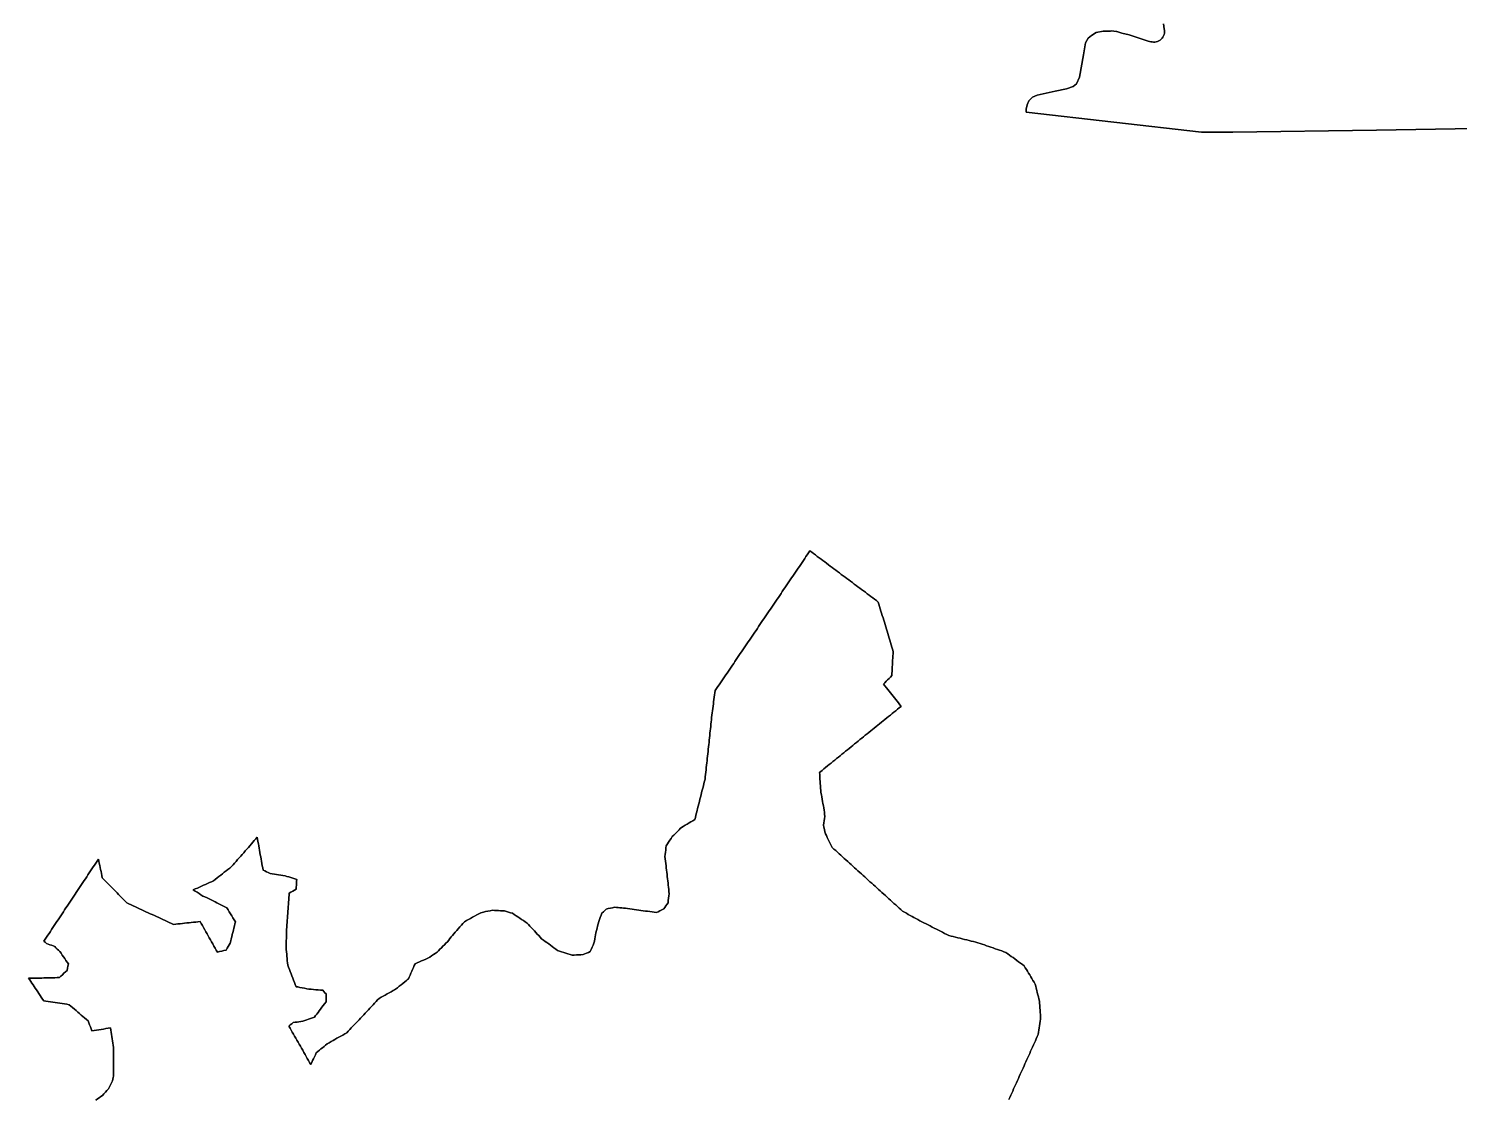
# Model space of a CAD drawing. Header units: inches. Extents: x 130170 to 284068, y 377793 to 804530.
# Drawn here: x 204248 to 210311, y 578036 to 582574 of the extents above; entities that cross this region are included whole.
import ezdxf

# ---------------------------------------------------------------- set-up
doc = ezdxf.new("R2010")
doc.units = ezdxf.units.IN
doc.header["$MEASUREMENT"] = 0
doc.layers.add('muni_il', color=7, linetype='Continuous')

msp = doc.modelspace()

# ---------------------------------------------------------------- linework, layer by layer
at = {"layer": 'muni_il'}
for points in [[(211208.8, 582165.7), (209959.9, 582144.2), (209351.2, 582134.8), (209217.8, 582135.1), (208475.3, 582219.6), (208474.7, 582233), (208480, 582251.2), (208486.4, 582267.7), (208502.3, 582283.5), (208521.7, 582291.8), (208598.6, 582308.8), (208646.2, 582319.4), (208673.8, 582328.8), (208687.9, 582340.5), (208700.8, 582368.1), (208717.8, 582463.8), (208727.2, 582514.3), (208737.2, 582533.7), (208751.3, 582545.5), (208771.8, 582558.4), (208801.2, 582563.1), (208831.9, 582564.1), (208835.9, 582564.3), (208857.7, 582562.1), (208858.6, 582562), (208880.4, 582555.6), (208911.8, 582548.4), (208987.6, 582522.6), (208992.6, 582520.6), (208997.8, 582519.1), (209003.1, 582518.2), (209008.5, 582517.9), (209014.5, 582517.2), (209020.4, 582517.3), (209026.3, 582518.2), (209032, 582519.9), (209037.5, 582522.3), (209042.6, 582525.4), (209047.2, 582529.2), (209051.3, 582533.5), (209054.8, 582538.3), (209057.6, 582543.6), (209059.7, 582549.2), (209061, 582555), (209061.6, 582560.9), (209061.3, 582566.9), (209060.3, 582572.8), (209056.6, 582594.1)], [(209056.6, 582594.1), (209060.3, 582572.8), (209061.3, 582566.9), (209061.6, 582560.9), (209061, 582555), (209059.7, 582549.2), (209057.6, 582543.6), (209054.8, 582538.3), (209051.3, 582533.5), (209047.2, 582529.2), (209042.6, 582525.4), (209037.5, 582522.3), (209032, 582519.9), (209026.3, 582518.2), (209020.4, 582517.3), (209014.5, 582517.2), (209008.5, 582517.9), (209003.1, 582518.2), (208997.8, 582519.1), (208992.6, 582520.6), (208987.6, 582522.6), (208911.8, 582548.4), (208880.4, 582555.6), (208858.6, 582562), (208857.7, 582562.1), (208835.9, 582564.3), (208831.9, 582564.1), (208801.2, 582563.1), (208771.8, 582558.4), (208751.3, 582545.5), (208737.2, 582533.7), (208727.2, 582514.3), (208717.8, 582463.8), (208700.8, 582368.1), (208687.9, 582340.5), (208673.8, 582328.8), (208646.2, 582319.4), (208598.6, 582308.8), (208521.7, 582291.8), (208502.3, 582283.5), (208486.4, 582267.7), (208480, 582251.2), (208474.7, 582233), (208475.3, 582219.6), (209217.8, 582135.1), (209351.2, 582134.8), (209959.9, 582144.2), (211208.8, 582165.7)], [(204532.4, 578033), (204539.6, 578038), (204546.8, 578043), (204554, 578048.1), (204561.2, 578053.1), (204567.5, 578060.2), (204573.8, 578067.3), (204580.1, 578074.4), (204586.4, 578081.5), (204590.8, 578089.9), (204595.2, 578098.4), (204599.6, 578106.8), (204604.1, 578115.2), (204605.5, 578121.8), (204607, 578128.3), (204608.4, 578134.9), (204608.4, 578144.2), (204608.4, 578153.5), (204608.4, 578162.8), (204608.4, 578172.1), (204608.4, 578181.3), (204608.4, 578190.6), (204608.4, 578199.9), (204608.4, 578209.2), (204608.2, 578218.6), (204608, 578228), (204607.8, 578237.4), (204607.6, 578246.8), (204607.4, 578256.2), (204606, 578265.4), (204604.7, 578274.7), (204603.3, 578283.9), (204602, 578293.1), (204600.7, 578302.3), (204599.3, 578311.6), (204598, 578320.8), (204596.7, 578330), (204595.3, 578339.2), (204585.5, 578337.6), (204575.6, 578336), (204565.8, 578334.3), (204555.9, 578332.7), (204546.1, 578331.1), (204536.2, 578329.4), (204526.4, 578327.8), (204516.5, 578326.1), (204513.3, 578334.7), (204510, 578343.2), (204506.7, 578351.7), (204503.4, 578360.2), (204500.1, 578368.8), (204492.9, 578375), (204485.6, 578381.3), (204478.3, 578387.5), (204471.1, 578393.8), (204463.8, 578400.1), (204456.6, 578406.3), (204449.3, 578412.6), (204442, 578418.8), (204434.8, 578425.1), (204427.5, 578431.4), (204420.3, 578437.6), (204410.4, 578439.1), (204400.6, 578440.6), (204390.7, 578442.1), (204380.9, 578443.6), (204371, 578445.1), (204361.2, 578446.5), (204351.3, 578448), (204341.5, 578449.5), (204331.7, 578451), (204321.8, 578452.5), (204312, 578454), (204306.9, 578461.6), (204301.8, 578469.3), (204296.8, 578476.9), (204291.7, 578484.6), (204286.7, 578492.2), (204281.6, 578499.9), (204276.6, 578507.5), (204271.5, 578515.2), (204266.9, 578522), (204262.2, 578528.9), (204257.5, 578535.7), (204252.8, 578542.5), (204248.2, 578549.4), (204257.5, 578549.6), (204266.8, 578549.8), (204276.1, 578550), (204285.4, 578550.2), (204294.7, 578550.4), (204304, 578550.6), (204313.3, 578550.9), (204322.6, 578551.1), (204331.9, 578551.3), (204341.2, 578551.5), (204350.5, 578551.7), (204359.8, 578551.9), (204369.1, 578552.1), (204378.4, 578552.3), (204384.9, 578558.4), (204391.4, 578564.6), (204397.9, 578570.7), (204404.4, 578576.8), (204411, 578582.9), (204412.9, 578592.1), (204414.9, 578601.3), (204416.9, 578610.5), (204411.7, 578617.9), (204406.4, 578625.4), (204401.2, 578632.8), (204396, 578640.3), (204390.8, 578647.8), (204385.6, 578655.2), (204380.4, 578662.7), (204375, 578668), (204369.6, 578673.3), (204364.2, 578678.6), (204358.8, 578683.9), (204351.7, 578686.6), (204344.6, 578689.3), (204337.6, 578691.9), (204330.7, 578694.4), (204323.8, 578697), (204318.3, 578701.9), (204312.9, 578706.8), (204318.4, 578715.1), (204323.9, 578723.3), (204329.4, 578731.6), (204334.9, 578739.9), (204340.3, 578748.2), (204345.8, 578756.4), (204351.3, 578764.7), (204356.8, 578773), (204362.3, 578781.3), (204367.8, 578789.5), (204373.3, 578797.8), (204378.8, 578806.1), (204384.3, 578814.4), (204389.8, 578822.6), (204395.3, 578830.9), (204400.8, 578839.2), (204406.3, 578847.5), (204411.8, 578855.7), (204417.3, 578864), (204422.8, 578872.3), (204428.3, 578880.6), (204433.8, 578888.8), (204439.3, 578897.1), (204444.8, 578905.4), (204450.3, 578913.7), (204455.8, 578921.9), (204461.3, 578930.2), (204466.7, 578938.5), (204472.2, 578946.8), (204477.7, 578955), (204483.2, 578963.3), (204488.7, 578971.6), (204494.2, 578979.8), (204499.7, 578988.1), (204505.2, 578996.4), (204510.7, 579004.7), (204516.2, 579012.9), (204521.7, 579021.2), (204527.2, 579029.5), (204532.7, 579037.8), (204538.2, 579046), (204543.7, 579054.3), (204545.5, 579045.6), (204547.4, 579036.8), (204549.3, 579028.1), (204551.1, 579019.3), (204553, 579010.6), (204554.9, 579001.9), (204556.7, 578993.1), (204558.6, 578984.4), (204560.4, 578975.6), (204567.4, 578968.5), (204574.3, 578961.4), (204581.2, 578954.2), (204588.2, 578947.1), (204595.1, 578939.9), (204602, 578932.8), (204608.9, 578925.7), (204615.9, 578918.5), (204622.8, 578911.4), (204629.7, 578904.2), (204636.7, 578897.1), (204643.6, 578890), (204650.5, 578882.8), (204657.4, 578875.7), (204664.4, 578868.6), (204673.4, 578864.4), (204682.4, 578860.3), (204691.4, 578856.2), (204700.4, 578852.1), (204709.4, 578847.9), (204718.4, 578843.8), (204727.4, 578839.7), (204736.4, 578835.6), (204745.4, 578831.4), (204754.4, 578827.3), (204763.4, 578823.2), (204772.4, 578819.1), (204781.4, 578814.9), (204790.4, 578810.8), (204799.4, 578806.7), (204808.4, 578802.6), (204817.4, 578798.5), (204826.4, 578794.3), (204835.4, 578790.2), (204844.4, 578786.1), (204853.4, 578782), (204862.4, 578777.8), (204871.8, 578778.8), (204881.1, 578779.8), (204890.5, 578780.8), (204899.9, 578781.8), (204909.3, 578782.8), (204918.7, 578783.9), (204928.1, 578784.9), (204937.5, 578785.9), (204946.9, 578786.9), (204956.3, 578787.9), (204965.7, 578788.9), (204975.1, 578789.9), (204979.9, 578781.2), (204984.8, 578772.6), (204989.6, 578764), (204994.5, 578755.3), (204999.3, 578746.7), (205004.2, 578738), (205009, 578729.4), (205013.9, 578720.8), (205018.7, 578712.1), (205023.6, 578703.5), (205028.4, 578694.9), (205033.3, 578686.2), (205038.2, 578677.6), (205043, 578668.9), (205047.9, 578660.3), (205057.2, 578662.5), (205066.5, 578664.7), (205075.8, 578666.9), (205085.1, 578669.1), (205089.4, 578676.4), (205093.8, 578683.8), (205098.2, 578691.2), (205102.6, 578698.5), (205104.8, 578707.6), (205106.9, 578716.7), (205109.1, 578725.8), (205111.3, 578734.8), (205113.5, 578743.9), (205115.7, 578753), (205117.9, 578762), (205120.1, 578771.1), (205122.3, 578780.2), (205124.5, 578789.3), (205119.3, 578797.6), (205114.1, 578806), (205109, 578814.4), (205103.8, 578822.8), (205098.6, 578831.1), (205093.5, 578839.5), (205088.3, 578847.9), (205079.9, 578852.1), (205071.5, 578856.4), (205063.1, 578860.6), (205054.8, 578864.9), (205046.4, 578869.1), (205038, 578873.4), (205029.6, 578877.6), (205021.2, 578881.9), (205012.8, 578886.1), (205004.1, 578890.1), (204995.3, 578894.1), (204986.6, 578898.1), (204978.5, 578903.4), (204970.4, 578908.6), (204962.3, 578913.9), (204954.2, 578919.1), (204946.1, 578924.4), (204954.6, 578928.2), (204963.2, 578932), (204971.7, 578935.9), (204980.2, 578939.7), (204988.8, 578943.5), (204997.3, 578947.3), (205005.8, 578951.2), (205014.4, 578955), (205022.9, 578958.8), (205031.5, 578962.6), (205039.1, 578968.6), (205046.8, 578974.6), (205054.4, 578980.7), (205062.1, 578986.7), (205069.7, 578992.7), (205077.4, 578998.7), (205085, 579004.7), (205092.7, 579010.7), (205100.4, 579016.7), (205108, 579022.7), (205114.5, 579030.1), (205121, 579037.5), (205127.4, 579044.9), (205133.9, 579052.2), (205140.4, 579059.6), (205146.9, 579067), (205153.3, 579074.4), (205159.8, 579081.7), (205166.3, 579089.1), (205172.8, 579096.5), (205179.2, 579103.9), (205185.7, 579111.3), (205191.9, 579118.6), (205198.1, 579125.9), (205204.2, 579133.3), (205210.4, 579140.6), (205216.6, 579147.9), (205218.3, 579138.6), (205220, 579129.3), (205221.6, 579119.9), (205223.3, 579110.6), (205225, 579101.3), (205226.7, 579092), (205228.3, 579082.6), (205230, 579073.3), (205231.7, 579064), (205233.4, 579054.7), (205235.1, 579045.3), (205236.7, 579036), (205238.4, 579026.7), (205240.1, 579017.4), (205241.8, 579008), (205249.2, 579004.5), (205256.5, 579000.9), (205263.9, 578997.4), (205271.3, 578993.8), (205280.4, 578992.4), (205289.4, 578991), (205298.5, 578989.6), (205307.6, 578988.2), (205316.6, 578986.8), (205325.7, 578985.4), (205334.7, 578984), (205342.9, 578981.4), (205351.2, 578978.9), (205359.4, 578976.3), (205367.6, 578973.8), (205375.8, 578971.2), (205384, 578968.7), (205383.6, 578960.4), (205383.2, 578952.1), (205382.8, 578943.8), (205382.3, 578935.5), (205381.9, 578927.2), (205374.6, 578923.1), (205367.2, 578919), (205359.8, 578914.9), (205352.4, 578910.8), (205351.7, 578901.2), (205351, 578891.6), (205350.4, 578881.9), (205349.7, 578872.3), (205349, 578862.7), (205348.3, 578853), (205347.6, 578843.4), (205346.9, 578833.8), (205346.2, 578824.2), (205345.6, 578814.5), (205344.9, 578804.9), (205344.2, 578795.3), (205343.5, 578785.6), (205342.8, 578776), (205342.1, 578766.4), (205341.4, 578756.8), (205341.2, 578747.2), (205340.9, 578737.6), (205340.6, 578728), (205340.3, 578718.5), (205340.1, 578708.9), (205339.8, 578699.3), (205339.5, 578689.8), (205339.2, 578680.2), (205340.1, 578670.8), (205340.9, 578661.5), (205341.7, 578652.1), (205342.6, 578642.7), (205343.4, 578633.3), (205344.2, 578624), (205345, 578614.6), (205345.9, 578605.2), (205349.5, 578596.1), (205353.1, 578587), (205356.7, 578577.8), (205360.3, 578568.7), (205363.9, 578559.6), (205367.5, 578550.4), (205371.1, 578541.3), (205374.7, 578532.2), (205378.3, 578523), (205381.9, 578513.9), (205388.3, 578512.7), (205388.3, 578512.7), (205397.9, 578510.9), (205407.4, 578509), (205417, 578507.2), (205426.5, 578505.4), (205436, 578503.6), (205445.9, 578502.7), (205455.8, 578501.9), (205465.7, 578501), (205475.6, 578500.2), (205485.5, 578499.3), (205495.3, 578498.5), (205499.6, 578493.3), (205504, 578488.2), (205508.3, 578483), (205508.3, 578474.6), (205508.3, 578466.3), (205508.3, 578457.9), (205508.3, 578449.5), (205502.6, 578441.8), (205496.9, 578434.1), (205491.2, 578426.4), (205485.5, 578418.6), (205479.9, 578410.9), (205474.7, 578404.5), (205469.6, 578398), (205464.4, 578391.6), (205459.3, 578385.1), (205451.1, 578382.1), (205442.9, 578379.1), (205434.8, 578376.1), (205426.6, 578373.1), (205418.5, 578370.1), (205410.3, 578367.1), (205402.1, 578366.1), (205393.8, 578365.1), (205385.5, 578364), (205377.3, 578363), (205369, 578362), (205363, 578356.8), (205357, 578351.7), (205351, 578346.5), (205355.9, 578338), (205360.8, 578329.4), (205365.6, 578320.9), (205370.5, 578312.4), (205375.4, 578303.8), (205380.3, 578295.3), (205385.2, 578286.8), (205390.1, 578278.2), (205394.9, 578269.7), (205399.8, 578261.1), (205404.7, 578252.6), (205409.6, 578244.1), (205414.5, 578235.5), (205419.4, 578227), (205424.2, 578218.4), (205429.1, 578209.9), (205434, 578201.4), (205438.9, 578192.8), (205443.8, 578184.3), (205447.6, 578192.4), (205451.5, 578200.6), (205455.4, 578208.7), (205459.3, 578216.9), (205463.1, 578225.1), (205467, 578233.2), (205473.6, 578238.7), (205480.2, 578244.2), (205486.9, 578249.8), (205493.5, 578255.3), (205500.1, 578260.8), (205506.8, 578266.3), (205513.4, 578271.8), (205521.6, 578276.5), (205529.9, 578281.1), (205538.1, 578285.7), (205546.4, 578290.4), (205554.6, 578295), (205562.9, 578299.6), (205571.2, 578304.3), (205579.4, 578308.9), (205587.7, 578313.5), (205595.9, 578318.2), (205602.5, 578325.1), (205609, 578332.1), (205615.6, 578339.1), (205622.2, 578346), (205628.7, 578353), (205635.3, 578359.9), (205641.9, 578366.9), (205648.4, 578373.9), (205655, 578380.8), (205661.6, 578387.8), (205668.1, 578394.8), (205674.7, 578401.7), (205681.3, 578408.7), (205687.8, 578415.6), (205694.4, 578422.6), (205701, 578429.6), (205707.5, 578436.5), (205714.1, 578443.5), (205720.7, 578450.4), (205727.2, 578457.4), (205733.8, 578464.4), (205742.2, 578469), (205750.6, 578473.7), (205759, 578478.4), (205767.4, 578483), (205775.8, 578487.7), (205784.2, 578492.3), (205792.6, 578497), (205798, 578500), (205803.4, 578503), (205811.1, 578509.2), (205818.9, 578515.5), (205826.6, 578521.7), (205834.3, 578528), (205842, 578534.2), (205849.7, 578540.4), (205853.6, 578543.6), (205857.5, 578546.8), (205861.1, 578554.8), (205864.7, 578562.9), (205868.2, 578570.9), (205871.8, 578579), (205875.3, 578587), (205878.9, 578595.1), (205882.4, 578603.1), (205886, 578611.2), (205895, 578615), (205904, 578618.9), (205913, 578622.8), (205922, 578626.6), (205931.1, 578630.5), (205940.1, 578634.3), (205947.8, 578639.5), (205955.5, 578644.6), (205963.3, 578649.8), (205971, 578654.9), (205978.7, 578660.1), (205985, 578666.3), (205991.2, 578672.6), (205997.5, 578678.8), (206003.8, 578685.1), (206010, 578691.3), (206016.3, 578697.6), (206022.5, 578703.9), (206028.1, 578710.7), (206033.7, 578717.6), (206039.3, 578724.5), (206044.9, 578731.3), (206050.5, 578738.2), (206056.1, 578745.1), (206062.5, 578752.4), (206069, 578759.7), (206075.4, 578766.9), (206081.8, 578774.2), (206088.3, 578781.5), (206094.7, 578788.8), (206103.4, 578793.7), (206112.1, 578798.5), (206120.8, 578803.3), (206129.5, 578808.1), (206138.2, 578813), (206146.9, 578817.8), (206155.6, 578822.6), (206164.3, 578827.4), (206169.8, 578828.6), (206175.3, 578829.7), (206184.8, 578831.8), (206194.3, 578833.8), (206203.8, 578835.8), (206213.3, 578837.8), (206221.9, 578837.3), (206230.5, 578836.9), (206239.1, 578836.5), (206247.7, 578836), (206256.3, 578835.6), (206264.8, 578835.2), (206273.2, 578832.6), (206281.6, 578830), (206290, 578827.5), (206298.4, 578824.9), (206306.1, 578819.7), (206313.8, 578814.6), (206321.6, 578809.4), (206329.3, 578804.3), (206337, 578799.1), (206344.8, 578794), (206352.5, 578788.8), (206360.2, 578783.7), (206366.4, 578777), (206372.6, 578770.3), (206378.8, 578763.6), (206385, 578756.9), (206391.2, 578750.2), (206397.3, 578743.5), (206403.5, 578736.8), (206409.7, 578730.1), (206415.9, 578723.4), (206422.1, 578716.7), (206429.5, 578711.3), (206437, 578705.8), (206444.4, 578700.4), (206451.9, 578695), (206459.3, 578689.5), (206466.8, 578684.1), (206474.2, 578678.7), (206481.7, 578673.2), (206489.1, 578667.8), (206498, 578664.8), (206506.8, 578661.9), (206515.7, 578659), (206524.5, 578656), (206533.3, 578653.1), (206542.2, 578650.1), (206551, 578647.2), (206560.3, 578647.7), (206569.6, 578648.2), (206578.8, 578648.8), (206588.1, 578649.3), (206597.4, 578649.8), (206605.1, 578653), (206612.8, 578656.2), (206620.6, 578659.4), (206628.3, 578662.7), (206632.2, 578671.7), (206636, 578680.7), (206639.9, 578689.7), (206643.8, 578698.7), (206645.3, 578707.4), (206646.9, 578716.2), (206648.4, 578725), (206650, 578733.7), (206651.5, 578742.5), (206654.1, 578751.9), (206656.7, 578761.4), (206659.3, 578770.8), (206661.8, 578780.2), (206664.4, 578789.7), (206667, 578799.1), (206670.4, 578807.7), (206673.9, 578816.3), (206677.3, 578824.9), (206683.6, 578831.2), (206689.9, 578837.4), (206695.3, 578842.9), (206704.4, 578844.8), (206713.4, 578846.8), (206722.4, 578848.7), (206731.4, 578850.6), (206738.9, 578849.9), (206746.3, 578849.1), (206754, 578848.4), (206761.7, 578847.6), (206769.4, 578846.8), (206777.1, 578846.1), (206786.5, 578844.8), (206795.9, 578843.5), (206805.3, 578842.2), (206814.6, 578840.9), (206824, 578839.6), (206833.4, 578838.3), (206842.8, 578837), (206852.2, 578835.7), (206861.6, 578834.5), (206871, 578833.2), (206880.4, 578831.9), (206889.8, 578830.6), (206899.2, 578829.3), (206908.6, 578828), (206915.5, 578831.5), (206923.5, 578835.5), (206931.5, 578839.5), (206939.5, 578843.5), (206944, 578849.9), (206948.5, 578856.3), (206953, 578862.8), (206957.6, 578869.2), (206958.8, 578878.9), (206960.1, 578888.5), (206961.4, 578898.2), (206962.7, 578907.8), (206961.6, 578916.9), (206960.6, 578926), (206959.6, 578935), (206958.5, 578944.1), (206957.5, 578953.2), (206956.4, 578962.3), (206955.4, 578971.3), (206954.3, 578980.4), (206953.3, 578989.5), (206952.3, 578998.5), (206951.2, 579007.6), (206950.1, 579017.1), (206949, 579026.7), (206947.9, 579036.3), (206946.8, 579045.8), (206945.7, 579055.4), (206944.6, 579064.9), (206945.7, 579074.2), (206946.7, 579083.5), (206947.7, 579092.7), (206948.8, 579102), (206949.8, 579111.3), (206955, 579119), (206960.1, 579126.7), (206965.3, 579134.5), (206970.4, 579142.2), (206975.6, 579149.9), (206981.5, 579155.8), (206987.5, 579161.8), (206993.4, 579167.7), (206999.3, 579173.6), (207004.3, 579178.6), (207009.3, 579183.6), (207014.2, 579188.5), (207022.3, 579193.3), (207030.4, 579198.1), (207038.5, 579202.9), (207046.6, 579207.7), (207054.7, 579212.4), (207062.8, 579217.2), (207070.9, 579222), (207073.4, 579231.5), (207075.8, 579241.1), (207078.2, 579250.6), (207080.6, 579260.2), (207083, 579269.7), (207085.5, 579279.3), (207087.9, 579288.8), (207090.3, 579298.3), (207092.7, 579307.9), (207095.1, 579317.4), (207097.6, 579327), (207100, 579336.5), (207102.4, 579346.1), (207104.8, 579355.6), (207107.2, 579365.2), (207109.7, 579374.7), (207112.1, 579384.2), (207114.5, 579393.8), (207115.6, 579403.5), (207116.6, 579413.2), (207117.6, 579423), (207118.7, 579432.7), (207119.7, 579442.4), (207120.8, 579452.1), (207121.8, 579461.9), (207122.9, 579471.6), (207123.9, 579481.3), (207125, 579491), (207126, 579500.8), (207127.1, 579510.5), (207128.1, 579520.2), (207129.2, 579529.9), (207130.2, 579539.7), (207131.3, 579549.4), (207132.3, 579559.1), (207133.4, 579568.8), (207134.3, 579578.4), (207135.3, 579587.9), (207136.3, 579597.5), (207137.3, 579607), (207138.3, 579616.6), (207139.2, 579626.1), (207140.2, 579635.7), (207141.2, 579645.2), (207142.2, 579654.8), (207143.1, 579664.3), (207144.1, 579673.8), (207145.5, 579683.4), (207146.8, 579692.9), (207148.2, 579702.4), (207149.6, 579712), (207150.9, 579721.5), (207152.3, 579731), (207153.6, 579740.5), (207155, 579750.1), (207156.3, 579759.6), (207157.7, 579769.1), (207163.3, 579777.3), (207168.8, 579785.6), (207174.4, 579793.8), (207180, 579802), (207185.6, 579810.2), (207191.1, 579818.5), (207196.7, 579826.7), (207202.3, 579834.9), (207207.8, 579843.1), (207213.4, 579851.3), (207219, 579859.6), (207224.6, 579867.8), (207230.1, 579876), (207235.7, 579884.2), (207241.3, 579892.4), (207246.8, 579900.7), (207252.4, 579908.9), (207258, 579917.1), (207263.6, 579925.3), (207269.1, 579933.5), (207274.7, 579941.8), (207280.3, 579950), (207285.8, 579958.2), (207291.4, 579966.4), (207297, 579974.7), (207302.6, 579982.9), (207308.1, 579991.1), (207313.7, 579999.3), (207319.3, 580007.5), (207324.8, 580015.8), (207330.4, 580024), (207336, 580032.2), (207341.6, 580040.4), (207347.1, 580048.6), (207352.7, 580056.9), (207358.3, 580065.1), (207363.9, 580073.3), (207369.4, 580081.5), (207375, 580089.7), (207380.6, 580098), (207386.1, 580106.2), (207391.7, 580114.4), (207397.3, 580122.6), (207402.9, 580130.9), (207408.4, 580139.1), (207414, 580147.3), (207419.6, 580155.5), (207425.1, 580163.7), (207430.7, 580172), (207436.3, 580180.2), (207441.9, 580188.4), (207447.4, 580196.6), (207453, 580204.8), (207458.6, 580213.1), (207464.1, 580221.3), (207469.7, 580229.5), (207475.3, 580237.7), (207480.9, 580245.9), (207486.4, 580254.2), (207492, 580262.4), (207497.6, 580270.6), (207503.1, 580278.8), (207508.7, 580287.1), (207514.3, 580295.3), (207519.9, 580303.5), (207525.4, 580311.7), (207531, 580319.9), (207536.6, 580328.2), (207542.1, 580336.4), (207547.7, 580344.6), (207553.3, 580352.8), (207558.9, 580361), (207566.7, 580355.2), (207574.5, 580349.3), (207582.3, 580343.5), (207590.2, 580337.6), (207598, 580331.7), (207605.8, 580325.9), (207613.6, 580320), (207621.5, 580314.1), (207629.3, 580308.3), (207637.1, 580302.4), (207645, 580296.6), (207652.8, 580290.7), (207660.6, 580284.8), (207668.4, 580279), (207676.3, 580273.1), (207684.1, 580267.2), (207691.9, 580261.4), (207699.7, 580255.5), (207707.6, 580249.7), (207715.4, 580243.8), (207723.2, 580237.9), (207731, 580232.1), (207738.9, 580226.2), (207746.7, 580220.3), (207754.5, 580214.5), (207762.4, 580208.6), (207770.2, 580202.8), (207778, 580196.9), (207785.8, 580191), (207793.7, 580185.2), (207801.5, 580179.3), (207809.3, 580173.4), (207817.1, 580167.6), (207825, 580161.7), (207832.8, 580155.9), (207840.6, 580150), (207848.4, 580144.1), (207851.3, 580134.6), (207854.2, 580125), (207857, 580115.5), (207859.9, 580106), (207862.8, 580096.4), (207865.6, 580086.9), (207868.5, 580077.3), (207871.4, 580067.8), (207874.2, 580058.2), (207877.1, 580048.7), (207880, 580039.1), (207882.8, 580029.6), (207885.7, 580020.1), (207888.5, 580010.5), (207891.4, 580001), (207894.3, 579991.4), (207897.1, 579981.9), (207900, 579972.3), (207902.9, 579962.8), (207905.7, 579953.2), (207908.6, 579943.7), (207911.5, 579934.2), (207910.9, 579924.9), (207910.4, 579915.6), (207909.9, 579906.3), (207909.4, 579897), (207908.8, 579887.8), (207908.3, 579878.5), (207907.8, 579869.2), (207907.2, 579859.9), (207906.7, 579850.6), (207906.2, 579841.4), (207905.7, 579832.1), (207899.8, 579826.1), (207894, 579820.2), (207888.1, 579814.2), (207882.3, 579808.3), (207876.4, 579802.3), (207870.6, 579796.3), (207876.7, 579788.6), (207882.8, 579780.8), (207889, 579773), (207894.6, 579765.9), (207900.2, 579758.8), (207905.8, 579751.7), (207911.4, 579744.6), (207917, 579737.5), (207922.6, 579730.4), (207928.2, 579723.3), (207933.8, 579716.2), (207939.4, 579709), (207945, 579701.9), (207937.4, 579695.8), (207929.9, 579689.7), (207922.3, 579683.5), (207914.7, 579677.4), (207907.2, 579671.3), (207899.6, 579665.1), (207892, 579659), (207884.5, 579652.9), (207876.9, 579646.7), (207869.3, 579640.6), (207861.7, 579634.5), (207854.2, 579628.3), (207846.6, 579622.2), (207839, 579616.1), (207831.5, 579609.9), (207823.9, 579603.8), (207816.3, 579597.7), (207808.8, 579591.5), (207801.2, 579585.4), (207793.6, 579579.3), (207786.1, 579573.1), (207778.5, 579567), (207770.9, 579560.9), (207763.3, 579554.7), (207755.8, 579548.6), (207748.2, 579542.5), (207740.6, 579536.3), (207733, 579530.1), (207725.3, 579523.9), (207717.6, 579517.7), (207709.9, 579511.5), (207702.3, 579505.2), (207694.6, 579499), (207686.9, 579492.8), (207679.2, 579486.6), (207671.6, 579480.4), (207663.9, 579474.1), (207656.2, 579467.9), (207648.6, 579461.7), (207640.9, 579455.5), (207633.2, 579449.3), (207625.5, 579443.1), (207617.9, 579436.8), (207610.2, 579430.6), (207604.8, 579426.3), (207599.4, 579421.9), (207600.1, 579412.4), (207600.8, 579402.9), (207601.4, 579393.4), (207602.1, 579383.9), (207602.8, 579374.4), (207603.4, 579364.9), (207604.1, 579355.4), (207604.8, 579345.9), (207605.4, 579336.4), (207607.2, 579327.1), (207608.9, 579317.8), (207610.7, 579308.5), (207612.4, 579299.2), (207614.1, 579289.9), (207615.9, 579280.5), (207617.6, 579271.2), (207619.3, 579261.9), (207620.2, 579253.2), (207621.1, 579244.4), (207621.9, 579235.6), (207620.6, 579226.4), (207619.3, 579217.2), (207618, 579208.1), (207616.7, 579198.9), (207618.4, 579189.2), (207620.1, 579179.6), (207621.9, 579169.9), (207625.2, 579162.2), (207628.6, 579154.5), (207631.9, 579146.8), (207636.2, 579138.1), (207640.6, 579129.5), (207644.9, 579120.8), (207649.2, 579112.2), (207653.5, 579103.5), (207660.7, 579097), (207667.9, 579090.5), (207675.2, 579083.9), (207682.4, 579077.4), (207689.7, 579070.8), (207697, 579064.2), (207704.2, 579057.6), (207711.5, 579051), (207718.8, 579044.5), (207726, 579037.9), (207733.3, 579031.3), (207740.6, 579024.7), (207747.8, 579018.1), (207755.1, 579011.6), (207762.4, 579005), (207769.6, 578998.4), (207776.9, 578991.8), (207784.2, 578985.2), (207791.4, 578978.7), (207798.7, 578972.1), (207806, 578965.5), (207813.2, 578958.9), (207820.5, 578952.3), (207827.8, 578945.8), (207835, 578939.2), (207842.3, 578932.6), (207849.6, 578926), (207856.8, 578919.4), (207864.1, 578912.9), (207871.4, 578906.3), (207878.6, 578899.7), (207885.9, 578893.1), (207893.2, 578886.5), (207900.4, 578880), (207907.7, 578873.4), (207915, 578866.8), (207922.2, 578860.2), (207929.5, 578853.6), (207936.8, 578847.1), (207944, 578840.5), (207951.3, 578833.9), (207959.4, 578829.4), (207967.4, 578824.9), (207975.5, 578820.4), (207983.5, 578815.9), (207991.6, 578811.4), (207999.7, 578806.9), (208007.7, 578802.4), (208015.8, 578797.9), (208024.6, 578793.4), (208033.3, 578788.9), (208042.1, 578784.5), (208050.9, 578780), (208059.6, 578775.5), (208068.4, 578771.1), (208077.1, 578766.6), (208085.9, 578762.1), (208094.7, 578757.7), (208103.4, 578753.2), (208112.2, 578748.8), (208121, 578744.3), (208129.7, 578739.8), (208138.5, 578735.4), (208147.3, 578730.9), (208156.8, 578728.5), (208166.3, 578726.1), (208175.8, 578723.8), (208185.3, 578721.4), (208194.9, 578719), (208204.4, 578716.6), (208213.9, 578714.3), (208223.4, 578711.9), (208232.9, 578709.5), (208242.4, 578707.1), (208252, 578704.7), (208261.5, 578702.4), (208271, 578700), (208280.1, 578696.8), (208289.2, 578693.7), (208298.4, 578690.5), (208307.5, 578687.3), (208316.6, 578684.2), (208325.7, 578681), (208334.8, 578677.8), (208344, 578674.7), (208353.1, 578671.5), (208362.2, 578668.3), (208371.3, 578665.2), (208380.4, 578662), (208389.6, 578658.8), (208397, 578653.3), (208404.5, 578647.9), (208412, 578642.4), (208419.5, 578636.9), (208427, 578631.4), (208435, 578625.5), (208443, 578619.7), (208450.9, 578613.9), (208458.9, 578608), (208466.9, 578602.2), (208471.5, 578594.4), (208476.2, 578586.7), (208480.8, 578579), (208485.5, 578571.3), (208490.1, 578563.5), (208494.7, 578555.8), (208499.4, 578548.1), (208504, 578540.3), (208508.7, 578532.6), (208513.3, 578524.9), (208515.5, 578515.9), (208517.8, 578506.9), (208520.1, 578497.9), (208522.3, 578488.9), (208524.6, 578479.8), (208526.8, 578470.8), (208529.1, 578461.8), (208531.3, 578452.8), (208532.1, 578443.3), (208532.8, 578433.7), (208533.6, 578424.1), (208534.3, 578414.6), (208535, 578405), (208535.8, 578395.4), (208536.5, 578385.9), (208535.2, 578376.5), (208533.9, 578367.2), (208532.6, 578357.9), (208531.3, 578348.5), (208530, 578339.2), (208528.7, 578329.9), (208527.4, 578320.5), (208526.2, 578311.2), (208522.1, 578302.3), (208518.1, 578293.4), (208514.1, 578284.6), (208510.1, 578275.7), (208506.1, 578266.8), (208502.1, 578257.9), (208498.1, 578249), (208494.1, 578240.1), (208490.1, 578231.3), (208486.1, 578222.4), (208482.1, 578213.5), (208478.1, 578204.6), (208474.1, 578195.7), (208470.1, 578186.9), (208466.1, 578178), (208462.1, 578169.1), (208458, 578160.2), (208454, 578151.3), (208450, 578142.4), (208446, 578133.6), (208442, 578124.7), (208438, 578115.8), (208434, 578106.9), (208430, 578098), (208426, 578089.2), (208422, 578080.3), (208418, 578071.4), (208414, 578062.5), (208410, 578053.6), (208406, 578044.8), (208402, 578035.9)], [(208402, 578035.9), (208406, 578044.8), (208410, 578053.6), (208414, 578062.5), (208418, 578071.4), (208422, 578080.3), (208426, 578089.2), (208430, 578098), (208434, 578106.9), (208438, 578115.8), (208442, 578124.7), (208446, 578133.6), (208450, 578142.4), (208454, 578151.3), (208458, 578160.2), (208462.1, 578169.1), (208466.1, 578178), (208470.1, 578186.9), (208474.1, 578195.7), (208478.1, 578204.6), (208482.1, 578213.5), (208486.1, 578222.4), (208490.1, 578231.3), (208494.1, 578240.1), (208498.1, 578249), (208502.1, 578257.9), (208506.1, 578266.8), (208510.1, 578275.7), (208514.1, 578284.6), (208518.1, 578293.4), (208522.1, 578302.3), (208526.2, 578311.2), (208527.4, 578320.5), (208528.7, 578329.9), (208530, 578339.2), (208531.3, 578348.5), (208532.6, 578357.9), (208533.9, 578367.2), (208535.2, 578376.5), (208536.5, 578385.9), (208535.8, 578395.4), (208535, 578405), (208534.3, 578414.6), (208533.6, 578424.1), (208532.8, 578433.7), (208532.1, 578443.3), (208531.3, 578452.8), (208529.1, 578461.8), (208526.8, 578470.8), (208524.6, 578479.8), (208522.3, 578488.9), (208520.1, 578497.9), (208517.8, 578506.9), (208515.5, 578515.9), (208513.3, 578524.9), (208508.7, 578532.6), (208504, 578540.3), (208499.4, 578548.1), (208494.7, 578555.8), (208490.1, 578563.5), (208485.5, 578571.3), (208480.8, 578579), (208476.2, 578586.7), (208471.5, 578594.4), (208466.9, 578602.2), (208458.9, 578608), (208450.9, 578613.9), (208443, 578619.7), (208435, 578625.5), (208427, 578631.4), (208419.5, 578636.9), (208412, 578642.4), (208404.5, 578647.9), (208397, 578653.3), (208389.6, 578658.8), (208380.4, 578662), (208371.3, 578665.2), (208362.2, 578668.3), (208353.1, 578671.5), (208344, 578674.7), (208334.8, 578677.8), (208325.7, 578681), (208316.6, 578684.2), (208307.5, 578687.3), (208298.4, 578690.5), (208289.2, 578693.7), (208280.1, 578696.8), (208271, 578700), (208261.5, 578702.4), (208252, 578704.7), (208242.4, 578707.1), (208232.9, 578709.5), (208223.4, 578711.9), (208213.9, 578714.3), (208204.4, 578716.6), (208194.9, 578719), (208185.3, 578721.4), (208175.8, 578723.8), (208166.3, 578726.1), (208156.8, 578728.5), (208147.3, 578730.9), (208138.5, 578735.4), (208129.7, 578739.8), (208121, 578744.3), (208112.2, 578748.8), (208103.4, 578753.2), (208094.7, 578757.7), (208085.9, 578762.1), (208077.1, 578766.6), (208068.4, 578771.1), (208059.6, 578775.5), (208050.9, 578780), (208042.1, 578784.5), (208033.3, 578788.9), (208024.6, 578793.4), (208015.8, 578797.9), (208007.7, 578802.4), (207999.7, 578806.9), (207991.6, 578811.4), (207983.5, 578815.9), (207975.5, 578820.4), (207967.4, 578824.9), (207959.4, 578829.4), (207951.3, 578833.9), (207944, 578840.5), (207936.8, 578847.1), (207929.5, 578853.6), (207922.2, 578860.2), (207915, 578866.8), (207907.7, 578873.4), (207900.4, 578880), (207893.2, 578886.5), (207885.9, 578893.1), (207878.6, 578899.7), (207871.4, 578906.3), (207864.1, 578912.9), (207856.8, 578919.4), (207849.6, 578926), (207842.3, 578932.6), (207835, 578939.2), (207827.8, 578945.8), (207820.5, 578952.3), (207813.2, 578958.9), (207806, 578965.5), (207798.7, 578972.1), (207791.4, 578978.7), (207784.2, 578985.2), (207776.9, 578991.8), (207769.6, 578998.4), (207762.4, 579005), (207755.1, 579011.6), (207747.8, 579018.1), (207740.6, 579024.7), (207733.3, 579031.3), (207726, 579037.9), (207718.8, 579044.5), (207711.5, 579051), (207704.2, 579057.6), (207697, 579064.2), (207689.7, 579070.8), (207682.4, 579077.4), (207675.2, 579083.9), (207667.9, 579090.5), (207660.7, 579097), (207653.5, 579103.5), (207649.2, 579112.2), (207644.9, 579120.8), (207640.6, 579129.5), (207636.2, 579138.1), (207631.9, 579146.8), (207628.6, 579154.5), (207625.2, 579162.2), (207621.9, 579169.9), (207620.1, 579179.6), (207618.4, 579189.2), (207616.7, 579198.9), (207618, 579208.1), (207619.3, 579217.2), (207620.6, 579226.4), (207621.9, 579235.6), (207621.1, 579244.4), (207620.2, 579253.2), (207619.3, 579261.9), (207617.6, 579271.2), (207615.9, 579280.5), (207614.1, 579289.9), (207612.4, 579299.2), (207610.7, 579308.5), (207608.9, 579317.8), (207607.2, 579327.1), (207605.4, 579336.4), (207604.8, 579345.9), (207604.1, 579355.4), (207603.4, 579364.9), (207602.8, 579374.4), (207602.1, 579383.9), (207601.4, 579393.4), (207600.8, 579402.9), (207600.1, 579412.4), (207599.4, 579421.9), (207604.8, 579426.3), (207610.2, 579430.6), (207617.9, 579436.8), (207625.5, 579443.1), (207633.2, 579449.3), (207640.9, 579455.5), (207648.6, 579461.7), (207656.2, 579467.9), (207663.9, 579474.1), (207671.6, 579480.4), (207679.2, 579486.6), (207686.9, 579492.8), (207694.6, 579499), (207702.3, 579505.2), (207709.9, 579511.5), (207717.6, 579517.7), (207725.3, 579523.9), (207733, 579530.1), (207740.6, 579536.3), (207748.2, 579542.5), (207755.8, 579548.6), (207763.3, 579554.7), (207770.9, 579560.9), (207778.5, 579567), (207786.1, 579573.1), (207793.6, 579579.3), (207801.2, 579585.4), (207808.8, 579591.5), (207816.3, 579597.7), (207823.9, 579603.8), (207831.5, 579609.9), (207839, 579616.1), (207846.6, 579622.2), (207854.2, 579628.3), (207861.7, 579634.5), (207869.3, 579640.6), (207876.9, 579646.7), (207884.5, 579652.9), (207892, 579659), (207899.6, 579665.1), (207907.2, 579671.3), (207914.7, 579677.4), (207922.3, 579683.5), (207929.9, 579689.7), (207937.4, 579695.8), (207945, 579701.9), (207939.4, 579709), (207933.8, 579716.2), (207928.2, 579723.3), (207922.6, 579730.4), (207917, 579737.5), (207911.4, 579744.6), (207905.8, 579751.7), (207900.2, 579758.8), (207894.6, 579765.9), (207889, 579773), (207882.8, 579780.8), (207876.7, 579788.6), (207870.6, 579796.3), (207876.4, 579802.3), (207882.3, 579808.3), (207888.1, 579814.2), (207894, 579820.2), (207899.8, 579826.1), (207905.7, 579832.1), (207906.2, 579841.4), (207906.7, 579850.6), (207907.2, 579859.9), (207907.8, 579869.2), (207908.3, 579878.5), (207908.8, 579887.8), (207909.4, 579897), (207909.9, 579906.3), (207910.4, 579915.6), (207910.9, 579924.9), (207911.5, 579934.2), (207908.6, 579943.7), (207905.7, 579953.2), (207902.9, 579962.8), (207900, 579972.3), (207897.1, 579981.9), (207894.3, 579991.4), (207891.4, 580001), (207888.5, 580010.5), (207885.7, 580020.1), (207882.8, 580029.6), (207880, 580039.1), (207877.1, 580048.7), (207874.2, 580058.2), (207871.4, 580067.8), (207868.5, 580077.3), (207865.6, 580086.9), (207862.8, 580096.4), (207859.9, 580106), (207857, 580115.5), (207854.2, 580125), (207851.3, 580134.6), (207848.4, 580144.1), (207840.6, 580150), (207832.8, 580155.9), (207825, 580161.7), (207817.1, 580167.6), (207809.3, 580173.4), (207801.5, 580179.3), (207793.7, 580185.2), (207785.8, 580191), (207778, 580196.9), (207770.2, 580202.8), (207762.4, 580208.6), (207754.5, 580214.5), (207746.7, 580220.3), (207738.9, 580226.2), (207731, 580232.1), (207723.2, 580237.9), (207715.4, 580243.8), (207707.6, 580249.7), (207699.7, 580255.5), (207691.9, 580261.4), (207684.1, 580267.2), (207676.3, 580273.1), (207668.4, 580279), (207660.6, 580284.8), (207652.8, 580290.7), (207645, 580296.6), (207637.1, 580302.4), (207629.3, 580308.3), (207621.5, 580314.1), (207613.6, 580320), (207605.8, 580325.9), (207598, 580331.7), (207590.2, 580337.6), (207582.3, 580343.5), (207574.5, 580349.3), (207566.7, 580355.2), (207558.9, 580361), (207553.3, 580352.8), (207547.7, 580344.6), (207542.1, 580336.4), (207536.6, 580328.2), (207531, 580319.9), (207525.4, 580311.7), (207519.9, 580303.5), (207514.3, 580295.3), (207508.7, 580287.1), (207503.1, 580278.8), (207497.6, 580270.6), (207492, 580262.4), (207486.4, 580254.2), (207480.9, 580245.9), (207475.3, 580237.7), (207469.7, 580229.5), (207464.1, 580221.3), (207458.6, 580213.1), (207453, 580204.8), (207447.4, 580196.6), (207441.9, 580188.4), (207436.3, 580180.2), (207430.7, 580172), (207425.1, 580163.7), (207419.6, 580155.5), (207414, 580147.3), (207408.4, 580139.1), (207402.9, 580130.9), (207397.3, 580122.6), (207391.7, 580114.4), (207386.1, 580106.2), (207380.6, 580098), (207375, 580089.7), (207369.4, 580081.5), (207363.9, 580073.3), (207358.3, 580065.1), (207352.7, 580056.9), (207347.1, 580048.6), (207341.6, 580040.4), (207336, 580032.2), (207330.4, 580024), (207324.8, 580015.8), (207319.3, 580007.5), (207313.7, 579999.3), (207308.1, 579991.1), (207302.6, 579982.9), (207297, 579974.7), (207291.4, 579966.4), (207285.8, 579958.2), (207280.3, 579950), (207274.7, 579941.8), (207269.1, 579933.5), (207263.6, 579925.3), (207258, 579917.1), (207252.4, 579908.9), (207246.8, 579900.7), (207241.3, 579892.4), (207235.7, 579884.2), (207230.1, 579876), (207224.6, 579867.8), (207219, 579859.6), (207213.4, 579851.3), (207207.8, 579843.1), (207202.3, 579834.9), (207196.7, 579826.7), (207191.1, 579818.5), (207185.6, 579810.2), (207180, 579802), (207174.4, 579793.8), (207168.8, 579785.6), (207163.3, 579777.3), (207157.7, 579769.1), (207156.3, 579759.6), (207155, 579750.1), (207153.6, 579740.5), (207152.3, 579731), (207150.9, 579721.5), (207149.6, 579712), (207148.2, 579702.4), (207146.8, 579692.9), (207145.5, 579683.4), (207144.1, 579673.8), (207143.1, 579664.3), (207142.2, 579654.8), (207141.2, 579645.2), (207140.2, 579635.7), (207139.2, 579626.1), (207138.3, 579616.6), (207137.3, 579607), (207136.3, 579597.5), (207135.3, 579587.9), (207134.3, 579578.4), (207133.4, 579568.8), (207132.3, 579559.1), (207131.3, 579549.4), (207130.2, 579539.7), (207129.2, 579529.9), (207128.1, 579520.2), (207127.1, 579510.5), (207126, 579500.8), (207125, 579491), (207123.9, 579481.3), (207122.9, 579471.6), (207121.8, 579461.9), (207120.8, 579452.1), (207119.7, 579442.4), (207118.7, 579432.7), (207117.6, 579423), (207116.6, 579413.2), (207115.6, 579403.5), (207114.5, 579393.8), (207112.1, 579384.2), (207109.7, 579374.7), (207107.2, 579365.2), (207104.8, 579355.6), (207102.4, 579346.1), (207100, 579336.5), (207097.6, 579327), (207095.1, 579317.4), (207092.7, 579307.9), (207090.3, 579298.3), (207087.9, 579288.8), (207085.5, 579279.3), (207083, 579269.7), (207080.6, 579260.2), (207078.2, 579250.6), (207075.8, 579241.1), (207073.4, 579231.5), (207070.9, 579222), (207062.8, 579217.2), (207054.7, 579212.4), (207046.6, 579207.7), (207038.5, 579202.9), (207030.4, 579198.1), (207022.3, 579193.3), (207014.2, 579188.5), (207009.3, 579183.6), (207004.3, 579178.6), (206999.3, 579173.6), (206993.4, 579167.7), (206987.5, 579161.8), (206981.5, 579155.8), (206975.6, 579149.9), (206970.4, 579142.2), (206965.3, 579134.5), (206960.1, 579126.7), (206955, 579119), (206949.8, 579111.3), (206948.8, 579102), (206947.7, 579092.7), (206946.7, 579083.5), (206945.7, 579074.2), (206944.6, 579064.9), (206945.7, 579055.4), (206946.8, 579045.8), (206947.9, 579036.3), (206949, 579026.7), (206950.1, 579017.1), (206951.2, 579007.6), (206952.3, 578998.5), (206953.3, 578989.5), (206954.3, 578980.4), (206955.4, 578971.3), (206956.4, 578962.3), (206957.5, 578953.2), (206958.5, 578944.1), (206959.6, 578935), (206960.6, 578926), (206961.6, 578916.9), (206962.7, 578907.8), (206961.4, 578898.2), (206960.1, 578888.5), (206958.8, 578878.9), (206957.6, 578869.2), (206953, 578862.8), (206948.5, 578856.3), (206944, 578849.9), (206939.5, 578843.5), (206931.5, 578839.5), (206923.5, 578835.5), (206915.5, 578831.5), (206908.6, 578828), (206899.2, 578829.3), (206889.8, 578830.6), (206880.4, 578831.9), (206871, 578833.2), (206861.6, 578834.5), (206852.2, 578835.7), (206842.8, 578837), (206833.4, 578838.3), (206824, 578839.6), (206814.6, 578840.9), (206805.3, 578842.2), (206795.9, 578843.5), (206786.5, 578844.8), (206777.1, 578846.1), (206769.4, 578846.8), (206761.7, 578847.6), (206754, 578848.4), (206746.3, 578849.1), (206738.9, 578849.9), (206731.4, 578850.6), (206722.4, 578848.7), (206713.4, 578846.8), (206704.4, 578844.8), (206695.3, 578842.9), (206689.9, 578837.4), (206683.6, 578831.2), (206677.3, 578824.9), (206673.9, 578816.3), (206670.4, 578807.7), (206667, 578799.1), (206664.4, 578789.7), (206661.8, 578780.2), (206659.3, 578770.8), (206656.7, 578761.4), (206654.1, 578751.9), (206651.5, 578742.5), (206650, 578733.7), (206648.4, 578725), (206646.9, 578716.2), (206645.3, 578707.4), (206643.8, 578698.7), (206639.9, 578689.7), (206636, 578680.7), (206632.2, 578671.7), (206628.3, 578662.7), (206620.6, 578659.4), (206612.8, 578656.2), (206605.1, 578653), (206597.4, 578649.8), (206588.1, 578649.3), (206578.8, 578648.8), (206569.6, 578648.2), (206560.3, 578647.7), (206551, 578647.2), (206542.2, 578650.1), (206533.3, 578653.1), (206524.5, 578656), (206515.7, 578659), (206506.8, 578661.9), (206498, 578664.8), (206489.1, 578667.8), (206481.7, 578673.2), (206474.2, 578678.7), (206466.8, 578684.1), (206459.3, 578689.5), (206451.9, 578695), (206444.4, 578700.4), (206437, 578705.8), (206429.5, 578711.3), (206422.1, 578716.7), (206415.9, 578723.4), (206409.7, 578730.1), (206403.5, 578736.8), (206397.3, 578743.5), (206391.2, 578750.2), (206385, 578756.9), (206378.8, 578763.6), (206372.6, 578770.3), (206366.4, 578777), (206360.2, 578783.7), (206352.5, 578788.8), (206344.8, 578794), (206337, 578799.1), (206329.3, 578804.3), (206321.6, 578809.4), (206313.8, 578814.6), (206306.1, 578819.7), (206298.4, 578824.9), (206290, 578827.5), (206281.6, 578830), (206273.2, 578832.6), (206264.8, 578835.2), (206256.3, 578835.6), (206247.7, 578836), (206239.1, 578836.5), (206230.5, 578836.9), (206221.9, 578837.3), (206213.3, 578837.8), (206203.8, 578835.8), (206194.3, 578833.8), (206184.8, 578831.8), (206175.3, 578829.7), (206169.8, 578828.6), (206164.3, 578827.4), (206155.6, 578822.6), (206146.9, 578817.8), (206138.2, 578813), (206129.5, 578808.1), (206120.8, 578803.3), (206112.1, 578798.5), (206103.4, 578793.7), (206094.7, 578788.8), (206088.3, 578781.5), (206081.8, 578774.2), (206075.4, 578766.9), (206069, 578759.7), (206062.5, 578752.4), (206056.1, 578745.1), (206050.5, 578738.2), (206044.9, 578731.3), (206039.3, 578724.5), (206033.7, 578717.6), (206028.1, 578710.7), (206022.5, 578703.9), (206016.3, 578697.6), (206010, 578691.3), (206003.8, 578685.1), (205997.5, 578678.8), (205991.2, 578672.6), (205985, 578666.3), (205978.7, 578660.1), (205971, 578654.9), (205963.3, 578649.8), (205955.5, 578644.6), (205947.8, 578639.5), (205940.1, 578634.3), (205931.1, 578630.5), (205922, 578626.6), (205913, 578622.8), (205904, 578618.9), (205895, 578615), (205886, 578611.2), (205882.4, 578603.1), (205878.9, 578595.1), (205875.3, 578587), (205871.8, 578579), (205868.2, 578570.9), (205864.7, 578562.9), (205861.1, 578554.8), (205857.5, 578546.8), (205853.6, 578543.6), (205849.7, 578540.4), (205842, 578534.2), (205834.3, 578528), (205826.6, 578521.7), (205818.9, 578515.5), (205811.1, 578509.2), (205803.4, 578503), (205798, 578500), (205792.6, 578497), (205784.2, 578492.3), (205775.8, 578487.7), (205767.4, 578483), (205759, 578478.4), (205750.6, 578473.7), (205742.2, 578469), (205733.8, 578464.4), (205727.2, 578457.4), (205720.7, 578450.4), (205714.1, 578443.5), (205707.5, 578436.5), (205701, 578429.6), (205694.4, 578422.6), (205687.8, 578415.6), (205681.3, 578408.7), (205674.7, 578401.7), (205668.1, 578394.8), (205661.6, 578387.8), (205655, 578380.8), (205648.4, 578373.9), (205641.9, 578366.9), (205635.3, 578359.9), (205628.7, 578353), (205622.2, 578346), (205615.6, 578339.1), (205609, 578332.1), (205602.5, 578325.1), (205595.9, 578318.2), (205587.7, 578313.5), (205579.4, 578308.9), (205571.2, 578304.3), (205562.9, 578299.6), (205554.6, 578295), (205546.4, 578290.4), (205538.1, 578285.7), (205529.9, 578281.1), (205521.6, 578276.5), (205513.4, 578271.8), (205506.8, 578266.3), (205500.1, 578260.8), (205493.5, 578255.3), (205486.9, 578249.8), (205480.2, 578244.2), (205473.6, 578238.7), (205467, 578233.2), (205463.1, 578225.1), (205459.3, 578216.9), (205455.4, 578208.7), (205451.5, 578200.6), (205447.6, 578192.4), (205443.8, 578184.3), (205438.9, 578192.8), (205434, 578201.4), (205429.1, 578209.9), (205424.2, 578218.4), (205419.4, 578227), (205414.5, 578235.5), (205409.6, 578244.1), (205404.7, 578252.6), (205399.8, 578261.1), (205394.9, 578269.7), (205390.1, 578278.2), (205385.2, 578286.8), (205380.3, 578295.3), (205375.4, 578303.8), (205370.5, 578312.4), (205365.6, 578320.9), (205360.8, 578329.4), (205355.9, 578338), (205351, 578346.5), (205357, 578351.7), (205363, 578356.8), (205369, 578362), (205377.3, 578363), (205385.5, 578364), (205393.8, 578365.1), (205402.1, 578366.1), (205410.3, 578367.1), (205418.5, 578370.1), (205426.6, 578373.1), (205434.8, 578376.1), (205442.9, 578379.1), (205451.1, 578382.1), (205459.3, 578385.1), (205464.4, 578391.6), (205469.6, 578398), (205474.7, 578404.5), (205479.9, 578410.9), (205485.5, 578418.6), (205491.2, 578426.4), (205496.9, 578434.1), (205502.6, 578441.8), (205508.3, 578449.5), (205508.3, 578457.9), (205508.3, 578466.3), (205508.3, 578474.6), (205508.3, 578483), (205504, 578488.2), (205499.6, 578493.3), (205495.3, 578498.5), (205485.5, 578499.3), (205475.6, 578500.2), (205465.7, 578501), (205455.8, 578501.9), (205445.9, 578502.7), (205436, 578503.6), (205426.5, 578505.4), (205417, 578507.2), (205407.4, 578509), (205397.9, 578510.9), (205388.3, 578512.7), (205388.3, 578512.7), (205381.9, 578513.9), (205378.3, 578523), (205374.7, 578532.2), (205371.1, 578541.3), (205367.5, 578550.4), (205363.9, 578559.6), (205360.3, 578568.7), (205356.7, 578577.8), (205353.1, 578587), (205349.5, 578596.1), (205345.9, 578605.2), (205345, 578614.6), (205344.2, 578624), (205343.4, 578633.3), (205342.6, 578642.7), (205341.7, 578652.1), (205340.9, 578661.5), (205340.1, 578670.8), (205339.2, 578680.2), (205339.5, 578689.8), (205339.8, 578699.3), (205340.1, 578708.9), (205340.3, 578718.5), (205340.6, 578728), (205340.9, 578737.6), (205341.2, 578747.2), (205341.4, 578756.8), (205342.1, 578766.4), (205342.8, 578776), (205343.5, 578785.6), (205344.2, 578795.3), (205344.9, 578804.9), (205345.6, 578814.5), (205346.2, 578824.2), (205346.9, 578833.8), (205347.6, 578843.4), (205348.3, 578853), (205349, 578862.7), (205349.7, 578872.3), (205350.4, 578881.9), (205351, 578891.6), (205351.7, 578901.2), (205352.4, 578910.8), (205359.8, 578914.9), (205367.2, 578919), (205374.6, 578923.1), (205381.9, 578927.2), (205382.3, 578935.5), (205382.8, 578943.8), (205383.2, 578952.1), (205383.6, 578960.4), (205384, 578968.7), (205375.8, 578971.2), (205367.6, 578973.8), (205359.4, 578976.3), (205351.2, 578978.9), (205342.9, 578981.4), (205334.7, 578984), (205325.7, 578985.4), (205316.6, 578986.8), (205307.6, 578988.2), (205298.5, 578989.6), (205289.4, 578991), (205280.4, 578992.4), (205271.3, 578993.8), (205263.9, 578997.4), (205256.5, 579000.9), (205249.2, 579004.5), (205241.8, 579008), (205240.1, 579017.4), (205238.4, 579026.7), (205236.7, 579036), (205235.1, 579045.3), (205233.4, 579054.7), (205231.7, 579064), (205230, 579073.3), (205228.3, 579082.6), (205226.7, 579092), (205225, 579101.3), (205223.3, 579110.6), (205221.6, 579119.9), (205220, 579129.3), (205218.3, 579138.6), (205216.6, 579147.9), (205210.4, 579140.6), (205204.2, 579133.3), (205198.1, 579125.9), (205191.9, 579118.6), (205185.7, 579111.3), (205179.2, 579103.9), (205172.8, 579096.5), (205166.3, 579089.1), (205159.8, 579081.7), (205153.3, 579074.4), (205146.9, 579067), (205140.4, 579059.6), (205133.9, 579052.2), (205127.4, 579044.9), (205121, 579037.5), (205114.5, 579030.1), (205108, 579022.7), (205100.4, 579016.7), (205092.7, 579010.7), (205085, 579004.7), (205077.4, 578998.7), (205069.7, 578992.7), (205062.1, 578986.7), (205054.4, 578980.7), (205046.8, 578974.6), (205039.1, 578968.6), (205031.5, 578962.6), (205022.9, 578958.8), (205014.4, 578955), (205005.8, 578951.2), (204997.3, 578947.3), (204988.8, 578943.5), (204980.2, 578939.7), (204971.7, 578935.9), (204963.2, 578932), (204954.6, 578928.2), (204946.1, 578924.4), (204954.2, 578919.1), (204962.3, 578913.9), (204970.4, 578908.6), (204978.5, 578903.4), (204986.6, 578898.1), (204995.3, 578894.1), (205004.1, 578890.1), (205012.8, 578886.1), (205021.2, 578881.9), (205029.6, 578877.6), (205038, 578873.4), (205046.4, 578869.1), (205054.8, 578864.9), (205063.1, 578860.6), (205071.5, 578856.4), (205079.9, 578852.1), (205088.3, 578847.9), (205093.5, 578839.5), (205098.6, 578831.1), (205103.8, 578822.8), (205109, 578814.4), (205114.1, 578806), (205119.3, 578797.6), (205124.5, 578789.3), (205122.3, 578780.2), (205120.1, 578771.1), (205117.9, 578762), (205115.7, 578753), (205113.5, 578743.9), (205111.3, 578734.8), (205109.1, 578725.8), (205106.9, 578716.7), (205104.8, 578707.6), (205102.6, 578698.5), (205098.2, 578691.2), (205093.8, 578683.8), (205089.4, 578676.4), (205085.1, 578669.1), (205075.8, 578666.9), (205066.5, 578664.7), (205057.2, 578662.5), (205047.9, 578660.3), (205043, 578668.9), (205038.2, 578677.6), (205033.3, 578686.2), (205028.4, 578694.9), (205023.6, 578703.5), (205018.7, 578712.1), (205013.9, 578720.8), (205009, 578729.4), (205004.2, 578738), (204999.3, 578746.7), (204994.5, 578755.3), (204989.6, 578764), (204984.8, 578772.6), (204979.9, 578781.2), (204975.1, 578789.9), (204965.7, 578788.9), (204956.3, 578787.9), (204946.9, 578786.9), (204937.5, 578785.9), (204928.1, 578784.9), (204918.7, 578783.9), (204909.3, 578782.8), (204899.9, 578781.8), (204890.5, 578780.8), (204881.1, 578779.8), (204871.8, 578778.8), (204862.4, 578777.8), (204853.4, 578782), (204844.4, 578786.1), (204835.4, 578790.2), (204826.4, 578794.3), (204817.4, 578798.5), (204808.4, 578802.6), (204799.4, 578806.7), (204790.4, 578810.8), (204781.4, 578814.9), (204772.4, 578819.1), (204763.4, 578823.2), (204754.4, 578827.3), (204745.4, 578831.4), (204736.4, 578835.6), (204727.4, 578839.7), (204718.4, 578843.8), (204709.4, 578847.9), (204700.4, 578852.1), (204691.4, 578856.2), (204682.4, 578860.3), (204673.4, 578864.4), (204664.4, 578868.6), (204657.4, 578875.7), (204650.5, 578882.8), (204643.6, 578890), (204636.7, 578897.1), (204629.7, 578904.2), (204622.8, 578911.4), (204615.9, 578918.5), (204608.9, 578925.7), (204602, 578932.8), (204595.1, 578939.9), (204588.2, 578947.1), (204581.2, 578954.2), (204574.3, 578961.4), (204567.4, 578968.5), (204560.4, 578975.6), (204558.6, 578984.4), (204556.7, 578993.1), (204554.9, 579001.9), (204553, 579010.6), (204551.1, 579019.3), (204549.3, 579028.1), (204547.4, 579036.8), (204545.5, 579045.6), (204543.7, 579054.3), (204538.2, 579046), (204532.7, 579037.8), (204527.2, 579029.5), (204521.7, 579021.2), (204516.2, 579012.9), (204510.7, 579004.7), (204505.2, 578996.4), (204499.7, 578988.1), (204494.2, 578979.8), (204488.7, 578971.6), (204483.2, 578963.3), (204477.7, 578955), (204472.2, 578946.8), (204466.7, 578938.5), (204461.3, 578930.2), (204455.8, 578921.9), (204450.3, 578913.7), (204444.8, 578905.4), (204439.3, 578897.1), (204433.8, 578888.8), (204428.3, 578880.6), (204422.8, 578872.3), (204417.3, 578864), (204411.8, 578855.7), (204406.3, 578847.5), (204400.8, 578839.2), (204395.3, 578830.9), (204389.8, 578822.6), (204384.3, 578814.4), (204378.8, 578806.1), (204373.3, 578797.8), (204367.8, 578789.5), (204362.3, 578781.3), (204356.8, 578773), (204351.3, 578764.7), (204345.8, 578756.4), (204340.3, 578748.2), (204334.9, 578739.9), (204329.4, 578731.6), (204323.9, 578723.3), (204318.4, 578715.1), (204312.9, 578706.8), (204318.3, 578701.9), (204323.8, 578697), (204330.7, 578694.4), (204337.6, 578691.9), (204344.6, 578689.3), (204351.7, 578686.6), (204358.8, 578683.9), (204364.2, 578678.6), (204369.6, 578673.3), (204375, 578668), (204380.4, 578662.7), (204385.6, 578655.2), (204390.8, 578647.8), (204396, 578640.3), (204401.2, 578632.8), (204406.4, 578625.4), (204411.7, 578617.9), (204416.9, 578610.5), (204414.9, 578601.3), (204412.9, 578592.1), (204411, 578582.9), (204404.4, 578576.8), (204397.9, 578570.7), (204391.4, 578564.6), (204384.9, 578558.4), (204378.4, 578552.3), (204369.1, 578552.1), (204359.8, 578551.9), (204350.5, 578551.7), (204341.2, 578551.5), (204331.9, 578551.3), (204322.6, 578551.1), (204313.3, 578550.9), (204304, 578550.6), (204294.7, 578550.4), (204285.4, 578550.2), (204276.1, 578550), (204266.8, 578549.8), (204257.5, 578549.6), (204248.2, 578549.4), (204252.8, 578542.5), (204257.5, 578535.7), (204262.2, 578528.9), (204266.9, 578522), (204271.5, 578515.2), (204276.6, 578507.5), (204281.6, 578499.9), (204286.7, 578492.2), (204291.7, 578484.6), (204296.8, 578476.9), (204301.8, 578469.3), (204306.9, 578461.6), (204312, 578454), (204321.8, 578452.5), (204331.7, 578451), (204341.5, 578449.5), (204351.3, 578448), (204361.2, 578446.5), (204371, 578445.1), (204380.9, 578443.6), (204390.7, 578442.1), (204400.6, 578440.6), (204410.4, 578439.1), (204420.3, 578437.6), (204427.5, 578431.4), (204434.8, 578425.1), (204442, 578418.8), (204449.3, 578412.6), (204456.6, 578406.3), (204463.8, 578400.1), (204471.1, 578393.8), (204478.3, 578387.5), (204485.6, 578381.3), (204492.9, 578375), (204500.1, 578368.8), (204503.4, 578360.2), (204506.7, 578351.7), (204510, 578343.2), (204513.3, 578334.7), (204516.5, 578326.1), (204526.4, 578327.8), (204536.2, 578329.4), (204546.1, 578331.1), (204555.9, 578332.7), (204565.8, 578334.3), (204575.6, 578336), (204585.5, 578337.6), (204595.3, 578339.2), (204596.7, 578330), (204598, 578320.8), (204599.3, 578311.6), (204600.7, 578302.3), (204602, 578293.1), (204603.3, 578283.9), (204604.7, 578274.7), (204606, 578265.4), (204607.4, 578256.2), (204607.6, 578246.8), (204607.8, 578237.4), (204608, 578228), (204608.2, 578218.6), (204608.4, 578209.2), (204608.4, 578199.9), (204608.4, 578190.6), (204608.4, 578181.3), (204608.4, 578172.1), (204608.4, 578162.8), (204608.4, 578153.5), (204608.4, 578144.2), (204608.4, 578134.9), (204607, 578128.3), (204605.5, 578121.8), (204604.1, 578115.2), (204599.6, 578106.8), (204595.2, 578098.4), (204590.8, 578089.9), (204586.4, 578081.5), (204580.1, 578074.4), (204573.8, 578067.3), (204567.5, 578060.2), (204561.2, 578053.1), (204554, 578048.1), (204546.8, 578043), (204539.6, 578038), (204532.4, 578033)]]:
    msp.add_lwpolyline(points, dxfattribs=at)

doc.saveas('drawing.dxf')
